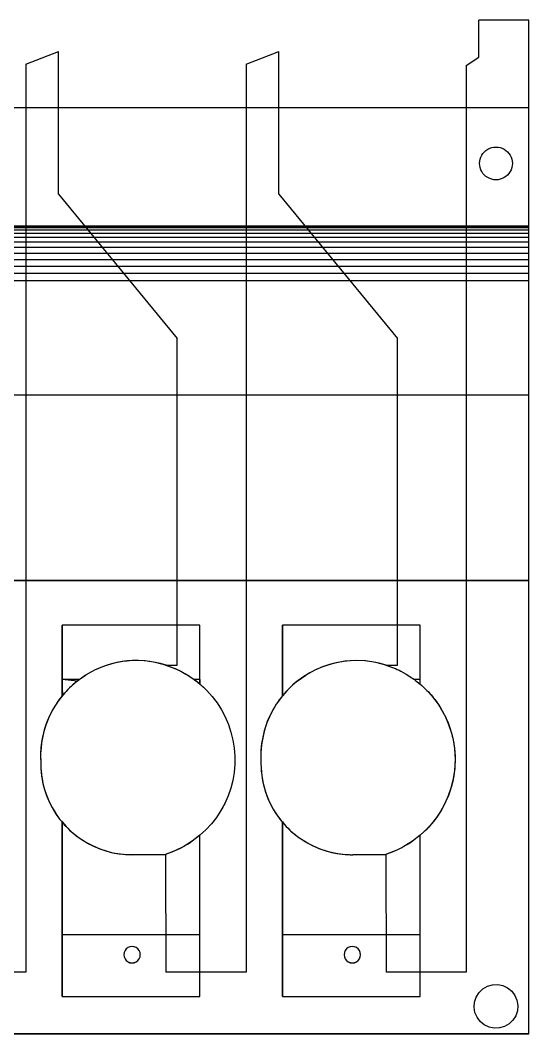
# Model space of a CAD drawing. Header units: millimetres. Extents: x -658 to 1307, y -81 to 472.
# Drawn here: x 431.5 to 478, y 0 to 92.7 of the extents above; entities that cross this region are included whole.
import ezdxf

# ---------------------------------------------------------------- set-up
doc = ezdxf.new("R2010")
doc.units = ezdxf.units.MM
doc.layers.get('0').update_dxf_attribs({"true_color": 0xffffff})

# ---------------------------------------------------------------- blocks, each defined once
blk = doc.blocks.new('frame_v_2_5_1')
for p, q in [((1036.4, 893.38, 127.01), (1036.4, 927.06, 127.01)), ((1036.4, 927.06, 127.01), (1036.4, 927.06, 162.01)), ((1082, 927.06, 127.01), (1036.4, 927.06, 127.01)), ((1082, 847.03, 127.01), (1082, 927.06, 127.01)), ((1082, 927.06, 127.01), (1082, 927.06, 162.01)), ((1036.4, 893.38, 162.01), (1036.4, 927.06, 162.01)), ((1082, 927.06, 162.01), (1036.4, 927.06, 162.01)), ((1082, 0, 162), (1082, 927.06, 162.01)), ((621.82, 886.86, 127.01), (651.82, 898.48, 127.01)), ((621.82, 886.86, 162.01), (651.82, 898.48, 162.01)), ((651.82, 847.03, 127.01), (651.82, 898.48, 127.01)), ((651.82, 767.95, 162.01), (651.82, 898.48, 162.01)), ((651.82, 898.48, 127.01), (651.82, 898.48, 162.01)), ((823.32, 886.86, 127.01), (853.32, 898.48, 127.01)), ((823.32, 886.86, 162.01), (853.32, 898.48, 162.01)), ((853.32, 847.03, 127.01), (853.32, 898.48, 127.01)), ((853.32, 898.48, 127.01), (853.32, 898.48, 162.01)), ((853.32, 767.95, 162.01), (853.32, 898.48, 162.01)), ((1024.82, 885.63, 127.01), (1036.4, 893.38, 127.01)), ((1024.82, 885.63, 162.01), (1036.4, 893.38, 162.01)), ((1036.4, 893.38, 127.01), (1036.4, 893.38, 162.01)), ((621.82, 886.86, 127.01), (621.82, 847.03, 127.01)), ((621.82, 886.86, 162.01), (621.82, 56.43, 162)), ((621.82, 886.86, 127.01), (621.82, 886.86, 162.01)), ((823.32, 886.86, 127.01), (823.32, 886.86, 162.01)), ((823.32, 886.86, 127.01), (823.32, 847.03, 127.01)), ((823.32, 886.86, 162.01), (823.32, 56.43, 162)), ((1024.82, 885.63, 127.01), (1024.82, 885.63, 162.01)), ((1024.82, 885.63, 127.01), (1024.82, 847.03, 127.01)), ((1024.82, 885.63, 162.01), (1024.82, 56.43, 162)), ((1082, 847.03, 82.01), (150, 847.03, 82.01)), ((621.82, 847.03, 127.01), (450.32, 847.03, 127.01)), ((651.82, 847.03, 127.01), (621.82, 847.03, 127.01)), ((621.82, 847.03, 127.01), (621.82, 56.43, 127.01)), ((823.32, 847.03, 127.01), (651.82, 847.03, 127.01)), ((651.82, 767.95, 127.01), (651.82, 847.03, 127.01)), ((853.32, 847.03, 127.01), (823.32, 847.03, 127.01)), ((823.32, 847.03, 127.01), (823.32, 56.43, 127.01)), ((853.32, 767.95, 127.01), (853.32, 847.03, 127.01)), ((1024.82, 847.03, 127.01), (853.32, 847.03, 127.01)), ((1024.82, 847.03, 127.01), (1024.82, 56.43, 127.01)), ((1082, 847.03, 127.01), (1024.82, 847.03, 127.01)), ((1082, 847.03, 82.01), (1082, 847.03, 127.01)), ((1082, 738.77, 82.01), (1082, 847.03, 82.01)), ((1041.39, 806.72, 162.01), (1041.39, 806.72, 82.01)), ((1042.87, 808.01, 162.01), (1042.87, 808.01, 82.01)), ((1044.5, 809.1, 162.01), (1044.5, 809.1, 82.01)), ((1046.26, 809.97, 162.01), (1046.26, 809.97, 82.01)), ((1048.12, 810.6, 162.01), (1048.12, 810.6, 82.01)), ((1050.04, 810.98, 162.01), (1050.04, 810.98, 82.01)), ((1052, 811.11, 162.01), (1052, 811.11, 82.01)), ((1053.96, 810.98, 162.01), (1053.96, 810.98, 82.01)), ((1055.88, 810.6, 162.01), (1055.88, 810.6, 82.01)), ((1057.74, 809.97, 162.01), (1057.74, 809.97, 82.01)), ((1059.5, 809.1, 162.01), (1059.5, 809.1, 82.01)), ((1061.13, 808.01, 162.01), (1061.13, 808.01, 82.01)), ((1062.61, 806.72, 162.01), (1062.61, 806.72, 82.01)), ((1037.13, 798.07, 162.01), (1037.13, 798.07, 82.01)), ((1037.51, 799.99, 162.01), (1037.51, 799.99, 82.01)), ((1038.14, 801.85, 162.01), (1038.14, 801.85, 82.01)), ((1039.01, 803.61, 162.01), (1039.01, 803.61, 82.01)), ((1040.1, 805.24, 162.01), (1040.1, 805.24, 82.01)), ((1063.9, 805.24, 162.01), (1063.9, 805.24, 82.01)), ((1064.99, 803.61, 162.01), (1064.99, 803.61, 82.01)), ((1065.86, 801.85, 162.01), (1065.86, 801.85, 82.01)), ((1066.49, 799.99, 162.01), (1066.49, 799.99, 82.01)), ((1066.87, 798.07, 162.01), (1066.87, 798.07, 82.01)), ((1037, 796.11, 162.01), (1037, 796.11, 82.01)), ((1037.13, 794.15, 162.01), (1037.13, 794.15, 82.01)), ((1037.51, 792.23, 162.01), (1037.51, 792.23, 82.01)), ((1038.14, 790.37, 162.01), (1038.14, 790.37, 82.01)), ((1039.01, 788.61, 162.01), (1039.01, 788.61, 82.01)), ((1064.99, 788.61, 162.01), (1064.99, 788.61, 82.01)), ((1065.86, 790.37, 162.01), (1065.86, 790.37, 82.01)), ((1066.49, 792.23, 162.01), (1066.49, 792.23, 82.01)), ((1066.87, 794.15, 162.01), (1066.87, 794.15, 82.01)), ((1067, 796.11, 162.01), (1067, 796.11, 82.01)), ((1040.1, 786.98, 162.01), (1040.1, 786.98, 82.01)), ((1041.39, 785.5, 162.01), (1041.39, 785.5, 82.01)), ((1042.87, 784.21, 162.01), (1042.87, 784.21, 82.01)), ((1044.5, 783.12, 162.01), (1044.5, 783.12, 82.01)), ((1046.26, 782.25, 162.01), (1046.26, 782.25, 82.01)), ((1048.12, 781.62, 162.01), (1048.12, 781.62, 82.01)), ((1050.04, 781.24, 162.01), (1050.04, 781.24, 82.01)), ((1052, 781.11, 162.01), (1052, 781.11, 82.01)), ((1053.96, 781.24, 162.01), (1053.96, 781.24, 82.01)), ((1055.88, 781.62, 162.01), (1055.88, 781.62, 82.01)), ((1057.74, 782.25, 162.01), (1057.74, 782.25, 82.01)), ((1059.5, 783.12, 162.01), (1059.5, 783.12, 82.01)), ((1061.13, 784.21, 162.01), (1061.13, 784.21, 82.01)), ((1062.61, 785.5, 162.01), (1062.61, 785.5, 82.01)), ((1063.9, 786.98, 162.01), (1063.9, 786.98, 82.01)), ((651.82, 767.95, 127.01), (760.31, 636.06, 127)), ((651.82, 767.95, 127.01), (651.82, 767.95, 162.01)), ((651.82, 767.95, 162.01), (760.31, 636.06, 162)), ((853.32, 767.95, 127.01), (961.81, 636.06, 127)), ((853.32, 767.95, 127.01), (853.32, 767.95, 162.01)), ((853.32, 767.95, 162.01), (961.81, 636.06, 162)), ((1082, 738.77, 50.02), (110, 738.77, 50.02)), ((110, 738.77, 82.01), (1082, 738.77, 82.01)), ((1082, 738.34, 43.5), (110, 738.34, 43.5)), ((1082, 737.07, 37.08), (110, 737.07, 37.08)), ((1082, 734.96, 30.89), (110, 734.96, 30.89)), ((1082, 738.77, 50.02), (1082, 738.77, 82.01)), ((1082, 732.07, 25.02), (110, 732.07, 25.02)), ((1082, 728.44, 19.58), (110, 728.44, 19.58)), ((1082, 724.13, 14.66), (110, 724.13, 14.66)), ((1082, 719.21, 10.35), (110, 719.21, 10.35)), ((1082, 713.77, 6.72), (110, 713.77, 6.72)), ((1082, 707.91, 3.82), (110, 707.91, 3.82)), ((1082, 701.71, 1.72), (110, 701.71, 1.72)), ((1082, 695.3, 0.44), (110, 695.3, 0.44)), ((1082, 688.77, 0.02), (110, 688.77, 0.02)), ((1082, 584.5, 0), (1082, 688.77, 0.02)), ((760.31, 636.06, 127), (760.31, 636.06, 162)), ((760.31, 337.25, 127), (760.31, 636.06, 127)), ((760.31, 337.25, 162), (760.31, 636.06, 162)), ((961.81, 337.25, 127), (961.81, 636.06, 127)), ((961.81, 636.06, 127), (961.81, 636.06, 162)), ((961.81, 337.25, 162), (961.81, 636.06, 162)), ((110, 584.5, 0), (1082, 584.5, 0)), ((110, 584.49, 50), (1082, 584.49, 50)), ((1082, 584.5, 0), (1082, 584.49, 50)), ((1082, 414.5, 50), (1082, 584.49, 50)), ((110, 414.5, 0), (1082, 414.5, 0)), ((1082, 414.5, 50), (110, 414.5, 50)), ((1082, 414.5, 0), (1082, 414.5, 50)), ((1082, 0, 0), (1082, 414.5, 0)), ((781.07, 373.85, 0), (655.07, 373.85, 0)), ((781.07, 373.85, 24.01), (655.07, 373.85, 24)), ((655.07, 373.85, 0), (655.07, 373.85, 24)), ((655.08, 309.07, 0), (655.07, 373.85, 0)), ((655.07, 373.85, 24), (655.07, 323.92, 23.99)), ((781.07, 373.85, 0), (781.07, 373.85, 24.01)), ((781.07, 319.83, 0), (781.07, 373.85, 0)), ((781.07, 323.92, 24), (781.07, 373.85, 24.01)), ((982.57, 373.85, 0), (856.57, 373.85, 0)), ((856.58, 309.07, 0), (856.57, 373.85, 0)), ((982.57, 373.85, 24.03), (856.57, 373.85, 24.03)), ((856.57, 373.85, 0), (856.57, 373.85, 24.03)), ((856.57, 373.85, 24.03), (856.58, 309.07, 24.02)), ((982.57, 319.83, 0), (982.57, 373.85, 0)), ((982.57, 373.85, 0), (982.57, 373.85, 24.03)), ((982.57, 323.92, 24.02), (982.57, 373.85, 24.03)), ((693.56, 336.23, 24.01), (693.57, 336.23, 162)), ((702.69, 338.95, 24.01), (702.7, 338.94, 162)), ((712.07, 340.66, 24.01), (712.08, 340.65, 162)), ((721.58, 341.34, 24.01), (721.59, 341.34, 162)), ((731.1, 341, 24.01), (731.11, 340.99, 162)), ((740.53, 339.62, 24.01), (740.54, 339.62, 162)), ((749.77, 337.23, 127), (749.77, 337.23, 162)), ((749.77, 337.23, 24), (749.77, 337.23, 127)), ((750.15, 337.25, 127), (760.31, 337.25, 127)), ((750.15, 337.25, 162), (760.31, 337.25, 162)), ((750.15, 337.25, 127), (750.15, 337.25, 162)), ((756.75, 334.69, 23.99), (756.76, 334.69, 127)), ((760.31, 337.25, 127), (760.31, 337.25, 162)), ((895.06, 336.23, 24.03), (895.07, 336.23, 162)), ((904.19, 338.95, 24.03), (904.2, 338.94, 162)), ((913.57, 340.66, 24.03), (913.58, 340.65, 162)), ((923.08, 341.34, 24.03), (923.09, 341.34, 162)), ((932.6, 341, 24.03), (932.61, 340.99, 162)), ((942.03, 339.62, 24.03), (942.04, 339.62, 162)), ((951.27, 337.23, 24.02), (951.27, 337.23, 127)), ((951.27, 337.23, 127), (951.27, 337.23, 162)), ((951.65, 337.25, 127), (961.81, 337.25, 127)), ((951.65, 337.25, 162), (961.81, 337.25, 162)), ((951.65, 337.25, 127), (951.65, 337.25, 162)), ((958.25, 334.69, 24.02), (958.26, 334.69, 127)), ((961.81, 337.25, 127), (961.81, 337.25, 162)), ((670.76, 323.92, 24), (676.43, 327.92, 24.01)), ((676.43, 327.92, 24.01), (676.44, 327.91, 162)), ((684.77, 332.54, 24.01), (684.78, 332.53, 162)), ((763.51, 331.59, 23.99), (763.51, 331.59, 127)), ((769.99, 327.95, 23.99), (769.99, 327.94, 127)), ((870.15, 322.42, 24.03), (877.93, 327.92, 24.03)), ((877.93, 327.92, 24.03), (877.94, 327.91, 162)), ((886.27, 332.54, 24.03), (886.28, 332.53, 162)), ((965.01, 331.59, 24.02), (965.01, 331.59, 127)), ((971.49, 327.95, 24.02), (971.49, 327.94, 127)), ((655.07, 323.92, 23.99), (655.07, 309.07, 24)), ((670.76, 323.92, 24), (655.07, 323.92, 23.99)), ((655.7, 309.76, 24), (655.07, 323.92, 23.99)), ((668.64, 322.42, 24), (655.07, 323.92, 23.99)), ((661.5, 316.11, 24), (661.51, 316.11, 162)), ((668.64, 322.42, 24), (670.76, 323.92, 24)), ((668.64, 322.42, 24), (668.65, 322.42, 162)), ((775.94, 323.92, 23.99), (775.95, 323.92, 127)), ((776.15, 323.78, 23.99), (775.94, 323.92, 23.99)), ((781.07, 323.92, 24), (775.94, 323.92, 23.99)), ((777.24, 322.89, 24), (776.15, 323.78, 23.99)), ((776.15, 323.78, 127), (776.15, 323.78, 23.99)), ((777.24, 322.91, 127), (777.24, 322.89, 24)), ((781.07, 319.83, 24), (777.24, 322.89, 24)), ((781.07, 323.92, 24), (781.07, 319.83, 24)), ((781.07, 319.83, 127), (781.07, 319.83, 24)), ((781.07, 319.83, 24), (781.07, 319.83, 0)), ((781.94, 319.13, 127), (781.95, 319.13, 0)), ((863, 316.12, 24.03), (863.01, 316.11, 162)), ((870.15, 322.42, 24.03), (870.15, 322.42, 162)), ((982.57, 323.92, 24.02), (977.46, 323.93, 24.02)), ((977.65, 323.78, 127), (977.66, 323.79, 24.02)), ((982.59, 319.84, 24.02), (982.57, 323.92, 24.02)), ((982.59, 319.84, 24.02), (982.57, 319.83, 0)), ((983.45, 319.13, 0), (983.44, 319.13, 127)), ((655.07, 309.07, 24), (655.08, 309.07, 162)), ((655.07, 309.07, 24), (655.08, 309.07, 0)), ((787.34, 314.02, 127), (787.34, 314.03, 0)), ((792.3, 308.49, 127), (792.31, 308.49, 0)), ((856.58, 309.07, 162), (856.58, 309.07, 24.02)), ((856.58, 309.07, 24.02), (856.58, 309.07, 0)), ((988.84, 314.03, 0), (988.84, 314.02, 127)), ((993.81, 308.49, 0), (993.8, 308.49, 127)), ((649.46, 301.37, 162), (649.46, 301.37, 0)), ((796.8, 302.57, 127), (796.8, 302.57, 0)), ((850.96, 301.37, 0), (850.96, 301.37, 162)), ((998.3, 302.57, 0), (998.3, 302.57, 127)), ((644.7, 293.11, 0), (644.71, 293.11, 162)), ((800.79, 296.3, 127), (800.79, 296.31, 0)), ((804.26, 289.73, 127), (804.26, 289.73, 0)), ((846.2, 293.11, 0), (846.21, 293.11, 162)), ((1002.29, 296.31, 0), (1002.29, 296.3, 127)), ((1005.76, 289.73, 0), (1005.76, 289.73, 127)), ((640.87, 284.38, 0), (640.88, 284.38, 162)), ((807.18, 282.9, 127), (807.18, 282.9, 0)), ((842.37, 284.38, 0), (842.38, 284.38, 162)), ((1008.68, 282.9, 0), (1008.68, 282.9, 127)), ((638, 275.29, 0), (638.01, 275.29, 162)), ((809.53, 275.85, 127), (809.53, 275.85, 0)), ((839.5, 275.29, 0), (839.51, 275.29, 162)), ((1011.03, 275.85, 0), (1011.03, 275.85, 127)), ((636.14, 265.95, 0), (636.15, 265.94, 162)), ((811.3, 268.63, 127), (811.3, 268.63, 0)), ((812.47, 261.29, 127), (812.47, 261.29, 0)), ((837.64, 265.95, 0), (837.65, 265.94, 162)), ((1012.8, 268.63, 0), (1012.8, 268.63, 127)), ((1013.97, 261.29, 0), (1013.97, 261.29, 127)), ((635.3, 256.45, 0), (635.31, 256.45, 162)), ((813.04, 253.88, 0), (813.04, 253.88, 127)), ((836.8, 256.45, 0), (836.81, 256.45, 162)), ((1014.54, 253.88, 0), (1014.54, 253.88, 127)), ((635.49, 246.92, 0), (635.5, 246.92, 162)), ((813, 246.45, 127), (813, 246.45, 0)), ((836.99, 246.92, 0), (837, 246.92, 162)), ((1014.5, 246.45, 0), (1014.5, 246.45, 127)), ((636.02, 237.89, 162), (636.01, 237.89, 0)), ((812.35, 239.04, 127), (812.35, 239.05, 0)), ((837.51, 237.89, 0), (837.52, 237.89, 162)), ((1013.85, 239.05, 0), (1013.85, 239.04, 127)), ((637.52, 228.96, 162), (637.51, 228.96, 0)), ((809.25, 224.52, 127), (809.26, 224.52, 0)), ((811.1, 231.72, 127), (811.1, 231.72, 0)), ((839.01, 228.96, 0), (839.02, 228.96, 162)), ((1010.76, 224.52, 0), (1010.75, 224.52, 127)), ((1012.6, 231.72, 0), (1012.6, 231.72, 127)), ((639.97, 220.25, 0), (639.98, 220.25, 162)), ((806.83, 217.5, 0), (806.83, 217.5, 127)), ((841.47, 220.25, 0), (841.48, 220.25, 162)), ((1008.33, 217.5, 0), (1008.33, 217.5, 127)), ((643.35, 211.86, 0), (643.36, 211.86, 162)), ((800.29, 204.16, 127), (800.29, 204.16, 0)), ((803.83, 210.69, 127), (803.83, 210.69, 0)), ((844.85, 211.86, 0), (844.86, 211.86, 162)), ((1001.79, 204.16, 127), (1001.79, 204.16, 0)), ((1005.33, 210.69, 127), (1005.33, 210.69, 0)), ((647.63, 203.88, 162), (647.63, 203.88, 0)), ((652.74, 196.42, 162), (652.74, 196.42, 0)), ((796.23, 197.94, 127), (796.23, 197.94, 0)), ((849.13, 203.88, 0), (849.13, 203.88, 162)), ((854.24, 196.42, 0), (854.24, 196.42, 162)), ((997.73, 197.94, 0), (997.73, 197.94, 127)), ((655.03, 193.74, 0), (655.07, 193.69, 86.97)), ((655.07, 33.93, 0), (655.03, 193.74, 0)), ((655.07, 193.69, 86.97), (656.85, 191.63, 86.97)), ((655.07, 193.69, 86.97), (655.07, 90.75, 86.97)), ((658.63, 189.55, 162), (658.63, 189.55, 86.96)), ((786.65, 186.59, 127), (786.65, 186.59, 0)), ((791.67, 192.06, 127), (791.67, 192.07, 0)), ((856.57, 33.93, 0), (856.53, 193.74, 0)), ((856.53, 193.74, 0), (856.57, 193.69, 86.98)), ((856.57, 193.69, 86.98), (856.57, 90.75, 86.97)), ((856.57, 193.69, 86.98), (858.35, 191.63, 86.97)), ((860.13, 189.55, 162), (860.14, 189.55, 86.97)), ((988.15, 186.59, 0), (988.15, 186.59, 127)), ((993.17, 192.07, 0), (993.17, 192.06, 127)), ((665.23, 183.35, 162), (665.23, 183.36, 86.96)), ((672.47, 177.91, 162), (672.47, 177.92, 86.96)), ((780.79, 181.46, 86.97), (781.07, 181.68, 86.97)), ((781.07, 33.93, 0), (781.08, 181.68, 0)), ((781.07, 181.68, 86.97), (781.07, 181.68, 127)), ((781.08, 181.68, 0), (781.07, 181.68, 86.97)), ((781.07, 178.23, 86.97), (781.07, 181.68, 86.97)), ((781.07, 90.75, 86.98), (781.07, 178.23, 86.97)), ((866.73, 183.35, 162), (866.73, 183.36, 86.97)), ((873.97, 177.91, 162), (873.97, 177.92, 86.97)), ((982.57, 181.69, 86.97), (982.57, 181.68, 127)), ((982.58, 181.68), (982.57, 181.69, 86.97)), ((982.57, 90.75, 86.98), (982.57, 181.69, 86.97)), ((982.57, 33.93, 0), (982.58, 181.68)), ((680.24, 173.29, 162), (680.24, 173.29, 86.96)), ((688.48, 169.53, 162), (688.48, 169.53, 86.96)), ((758.22, 167.24, 86.96), (758.22, 167.24, 127)), ((766.34, 171.24, 86.96), (766.34, 171.23, 127)), ((774.03, 176.02, 86.96), (774.03, 176.01, 127)), ((881.74, 173.29, 162), (881.74, 173.29, 86.97)), ((889.98, 169.53, 162), (889.98, 169.54, 86.97)), ((959.72, 167.24, 86.97), (959.72, 167.24, 127)), ((967.84, 171.24, 86.97), (967.84, 171.23, 127)), ((975.53, 176.02, 86.97), (975.53, 176.01, 127)), ((697.07, 166.69, 162), (697.07, 166.69, 86.96)), ((705.92, 164.79, 162), (705.92, 164.8, 86.96)), ((714.92, 163.87, 162), (714.92, 163.87, 86.96)), ((719.44, 163.9, 86.96), (749.73, 164.08, 86.96)), ((719.44, 163.89, 162), (749.74, 164.08, 162)), ((749.74, 164.08, 127), (749.73, 164.08, 86.96)), ((749.74, 164.08, 127), (749.74, 164.08, 162)), ((749.74, 164.08, 127), (749.95, 56.43, 127.01)), ((749.74, 164.08, 162), (749.95, 56.43, 162)), ((898.57, 166.69, 162), (898.57, 166.69, 86.97)), ((907.42, 164.79, 162), (907.42, 164.8, 86.97)), ((916.42, 163.87, 162), (916.42, 163.87, 86.97)), ((920.94, 163.89, 162), (951.24, 164.08, 162)), ((920.94, 163.9, 86.97), (951.24, 164.08, 86.97)), ((951.24, 164.08, 127), (951.24, 164.08, 86.97)), ((951.24, 164.08, 127), (951.24, 164.08, 162)), ((951.24, 164.08, 127), (951.45, 56.43, 127.01)), ((951.24, 164.08, 162), (951.45, 56.43, 162)), ((655.07, 90.75, 23.96), (655.07, 90.75, 86.97)), ((655.07, 90.75, 23.96), (781.07, 90.75, 23.97)), ((655.07, 90.75, 23.96), (655.07, 33.93, 23.96)), ((655.07, 90.75, 86.97), (781.07, 90.75, 86.98)), ((781.07, 33.93, 23.97), (781.07, 90.75, 23.97)), ((781.07, 90.75, 23.97), (781.07, 90.75, 86.98)), ((856.57, 90.75, 23.97), (856.57, 33.93, 23.97)), ((856.57, 90.75, 23.97), (982.57, 90.75, 23.98)), ((856.57, 90.75, 23.97), (856.57, 90.75, 86.97)), ((856.57, 90.75, 86.97), (982.57, 90.75, 86.98)), ((982.57, 33.93, 23.97), (982.57, 90.75, 23.98)), ((982.57, 90.75, 23.98), (982.57, 90.75, 86.98)), ((711.83, 74.19, 23.97), (711.83, 74.19, 82)), ((712.58, 76, 23.97), (712.58, 76, 82)), ((713.77, 77.55, 23.97), (713.77, 77.55, 82)), ((715.32, 78.75, 23.97), (715.32, 78.74, 82)), ((717.13, 79.49, 23.97), (717.13, 79.49, 82)), ((719.07, 79.75, 23.97), (719.07, 79.75, 82)), ((721.02, 79.49, 23.97), (721.01, 79.49, 82)), ((722.82, 78.75, 23.97), (722.82, 78.74, 82)), ((724.38, 77.55, 23.97), (724.38, 77.55, 82)), ((725.57, 76, 23.97), (725.57, 76, 82)), ((726.32, 74.19, 23.97), (726.32, 74.19, 82)), ((913.33, 74.19, 23.98), (913.33, 74.19, 82)), ((914.08, 76, 23.98), (914.08, 76, 82)), ((915.27, 77.55, 23.98), (915.27, 77.55, 82)), ((916.82, 78.75, 23.98), (916.82, 78.74, 82)), ((918.63, 79.49, 23.98), (918.63, 79.49, 82)), ((920.57, 79.75, 23.98), (920.57, 79.75, 82)), ((922.52, 79.49, 23.98), (922.51, 79.49, 82)), ((924.32, 78.75, 23.98), (924.32, 78.74, 82)), ((925.88, 77.55, 23.98), (925.88, 77.55, 82)), ((927.07, 76, 23.98), (927.07, 76, 82)), ((927.82, 74.19, 23.98), (927.82, 74.19, 82)), ((711.57, 72.25, 23.97), (711.57, 72.25, 82)), ((711.83, 70.31, 23.97), (711.83, 70.31, 82)), ((712.58, 68.5, 23.97), (712.58, 68.5, 82)), ((713.77, 66.95, 23.97), (713.77, 66.95, 82)), ((715.32, 65.75, 23.97), (715.32, 65.75, 82)), ((717.13, 65.01, 23.97), (717.13, 65, 82)), ((721.02, 65.01, 23.97), (721.01, 65, 82)), ((722.82, 65.75, 23.97), (722.82, 65.75, 82)), ((724.38, 66.95, 23.97), (724.38, 66.95, 82)), ((725.57, 68.5, 23.97), (725.57, 68.5, 82)), ((726.32, 70.31, 23.97), (726.32, 70.31, 82)), ((726.57, 72.25, 23.97), (726.57, 72.25, 82)), ((913.07, 72.25, 23.98), (913.07, 72.25, 82)), ((913.33, 70.31, 23.98), (913.33, 70.31, 82)), ((914.08, 68.5, 23.98), (914.08, 68.5, 82)), ((915.27, 66.95, 23.98), (915.27, 66.95, 82)), ((916.82, 65.75, 23.98), (916.82, 65.75, 82)), ((918.63, 65.01, 23.98), (918.63, 65, 82)), ((922.52, 65.01, 23.98), (922.51, 65, 82)), ((924.32, 65.75, 23.98), (924.32, 65.75, 82)), ((925.88, 66.95, 23.98), (925.88, 66.95, 82)), ((927.07, 68.5, 23.98), (927.07, 68.5, 82)), ((927.82, 70.31, 23.98), (927.82, 70.31, 82)), ((928.07, 72.25, 23.98), (928.07, 72.25, 82)), ((621.82, 56.43, 127.01), (548.45, 56.43, 127.01)), ((621.82, 56.43, 162), (548.45, 56.43, 162)), ((621.82, 56.43, 127.01), (621.82, 56.43, 162)), ((719.07, 64.75, 23.97), (719.07, 64.75, 82)), ((823.32, 56.43, 127.01), (749.95, 56.43, 127.01)), ((749.95, 56.43, 127.01), (749.95, 56.43, 162)), ((823.32, 56.43, 162), (749.95, 56.43, 162)), ((823.32, 56.43, 127.01), (823.32, 56.43, 162)), ((920.57, 64.75, 23.98), (920.57, 64.75, 82)), ((1024.82, 56.43, 127.01), (951.45, 56.43, 127.01)), ((951.45, 56.43, 127.01), (951.45, 56.43, 162)), ((1024.82, 56.43, 162), (951.45, 56.43, 162)), ((1024.82, 56.43, 127.01), (1024.82, 56.43, 162)), ((1036.51, 37.65, 162), (1036.51, 37.65, 117)), ((1039.99, 40.99, 162), (1039.98, 40.99, 117)), ((1044.16, 43.4, 162), (1044.16, 43.4, 117)), ((1048.79, 44.74, 162), (1048.79, 44.74, 117)), ((1053.61, 44.94, 162), (1053.61, 44.94, 117)), ((1058.33, 43.97, 162), (1058.33, 43.97, 117)), ((1062.69, 41.9, 162), (1062.69, 41.9, 117)), ((1066.42, 38.86, 162), (1066.42, 38.86, 117)), ((655.07, 33.93, 0), (655.07, 33.93, 23.96)), ((655.07, 33.93, 23.96), (781.07, 33.93, 23.97)), ((655.07, 33.93, 0), (781.07, 33.93, 0)), ((781.07, 33.93, 0), (781.07, 33.93, 23.97)), ((856.57, 33.93, 0), (856.57, 33.93, 23.97)), ((856.57, 33.93, 23.97), (982.57, 33.93, 23.97)), ((856.57, 33.93, 0), (982.57, 33.93, 0)), ((982.57, 33.93, 0), (982.57, 33.93, 23.97)), ((1032.4, 29, 162), (1032.4, 29, 117)), ((1033.93, 33.57, 162), (1033.93, 33.57, 117)), ((1069.32, 35, 162), (1069.32, 35, 117)), ((1071.21, 30.57, 162), (1071.21, 30.57, 117)), ((1032.02, 24.2, 162), (1032.02, 24.2, 117)), ((1032.79, 19.44, 162), (1032.79, 19.44, 117)), ((1071.6, 21, 162), (1071.6, 21, 117)), ((1071.98, 25.81, 162), (1071.98, 25.81, 117)), ((1034.68, 15, 162), (1034.68, 15, 117)), ((1037.58, 11.15, 162), (1037.58, 11.15, 117)), ((1067.49, 12.35, 162), (1067.49, 12.35, 117)), ((1070.07, 16.43, 162), (1070.07, 16.43, 117)), ((1082, 0, 0), (110, 0, 0.02)), ((346.96, 0, 162.01), (1082, 0, 162)), ((1041.31, 8.1, 162), (1041.31, 8.1, 117)), ((1045.67, 6.03, 162), (1045.67, 6.03, 117)), ((1050.39, 5.07, 162), (1050.39, 5.07, 117)), ((1055.21, 5.26, 162), (1055.21, 5.26, 117)), ((1059.84, 6.6, 162), (1059.84, 6.6, 117)), ((1064.01, 9.01, 162), (1064.01, 9.01, 117)), ((1082, 0, 0), (1082, 0, 162))]:
    blk.add_line(p, q)
for points in [[(1039.01, 803.61, 162.01), (1040.1, 805.24, 162.01), (1041.39, 806.72, 162.01), (1042.87, 808.01, 162.01), (1044.5, 809.1, 162.01), (1046.26, 809.97, 162.01), (1048.12, 810.6, 162.01), (1050.04, 810.98, 162.01), (1052, 811.11, 162.01), (1053.96, 810.98, 162.01), (1055.88, 810.6, 162.01), (1057.74, 809.97, 162.01), (1059.5, 809.1, 162.01), (1061.13, 808.01, 162.01), (1062.61, 806.72, 162.01), (1063.9, 805.24, 162.01), (1064.99, 803.61, 162.01), (1065.86, 801.85, 162.01), (1066.49, 799.99, 162.01), (1066.87, 798.07, 162.01), (1067, 796.11, 162.01), (1066.87, 794.15, 162.01), (1066.49, 792.23, 162.01), (1065.86, 790.37, 162.01), (1064.99, 788.61, 162.01), (1063.9, 786.98, 162.01), (1062.61, 785.5, 162.01), (1061.13, 784.21, 162.01), (1059.5, 783.12, 162.01), (1057.74, 782.25, 162.01), (1055.88, 781.62, 162.01), (1053.96, 781.24, 162.01), (1052, 781.11, 162.01), (1050.04, 781.24, 162.01), (1048.12, 781.62, 162.01), (1046.26, 782.25, 162.01), (1044.5, 783.12, 162.01), (1042.87, 784.21, 162.01), (1041.39, 785.5, 162.01), (1040.1, 786.98, 162.01), (1039.01, 788.61, 162.01), (1038.14, 790.37, 162.01), (1037.51, 792.23, 162.01), (1037.13, 794.15, 162.01), (1037, 796.11, 162.01), (1037.13, 798.07, 162.01), (1037.51, 799.99, 162.01), (1038.14, 801.85, 162.01), (1039.01, 803.61, 162.01)], [(1039.01, 803.61, 82.01), (1040.1, 805.24, 82.01), (1041.39, 806.72, 82.01), (1042.87, 808.01, 82.01), (1044.5, 809.1, 82.01), (1046.26, 809.97, 82.01), (1048.12, 810.6, 82.01), (1050.04, 810.98, 82.01), (1052, 811.11, 82.01), (1053.96, 810.98, 82.01), (1055.88, 810.6, 82.01), (1057.74, 809.97, 82.01), (1059.5, 809.1, 82.01), (1061.13, 808.01, 82.01), (1062.61, 806.72, 82.01), (1063.9, 805.24, 82.01), (1064.99, 803.61, 82.01), (1065.86, 801.85, 82.01), (1066.49, 799.99, 82.01), (1066.87, 798.07, 82.01), (1067, 796.11, 82.01), (1066.87, 794.15, 82.01), (1066.49, 792.23, 82.01), (1065.86, 790.37, 82.01), (1064.99, 788.61, 82.01), (1063.9, 786.98, 82.01), (1062.61, 785.5, 82.01), (1061.13, 784.21, 82.01), (1059.5, 783.12, 82.01), (1057.74, 782.25, 82.01), (1055.88, 781.62, 82.01), (1053.96, 781.24, 82.01), (1052, 781.11, 82.01), (1050.04, 781.24, 82.01), (1048.12, 781.62, 82.01), (1046.26, 782.25, 82.01), (1044.5, 783.12, 82.01), (1042.87, 784.21, 82.01), (1041.39, 785.5, 82.01), (1040.1, 786.98, 82.01), (1039.01, 788.61, 82.01), (1038.14, 790.37, 82.01), (1037.51, 792.23, 82.01), (1037.13, 794.15, 82.01), (1037, 796.11, 82.01), (1037.13, 798.07, 82.01), (1037.51, 799.99, 82.01), (1038.14, 801.85, 82.01), (1039.01, 803.61, 82.01)], [(717.13, 79.49, 82), (715.32, 78.74, 82), (713.77, 77.55, 82), (712.58, 76, 82), (711.83, 74.19, 82), (711.57, 72.25, 82), (711.83, 70.31, 82), (712.58, 68.5, 82), (713.77, 66.95, 82), (715.32, 65.75, 82), (717.13, 65, 82), (717.75, 64.92, 82), (719.07, 64.75, 82), (721.01, 65, 82), (722.82, 65.75, 82), (724.38, 66.95, 82), (725.57, 68.5, 82), (726.32, 70.31, 82), (726.57, 72.25, 82), (726.32, 74.19, 82), (725.57, 76, 82), (724.38, 77.55, 82), (722.82, 78.74, 82), (721.01, 79.49, 82), (720.39, 79.58, 82), (719.07, 79.75, 82), (717.13, 79.49, 82)], [(713.77, 66.95, 23.97), (715.32, 65.75, 23.97), (717.13, 65.01, 23.97), (719.07, 64.75, 23.97), (721.02, 65.01, 23.97), (722.82, 65.75, 23.97), (724.38, 66.95, 23.97), (725.57, 68.5, 23.97), (726.32, 70.31, 23.97), (726.57, 72.25, 23.97), (726.32, 74.19, 23.97), (725.57, 76, 23.97), (724.38, 77.55, 23.97), (722.82, 78.75, 23.97), (721.02, 79.49, 23.97), (719.07, 79.75, 23.97), (717.13, 79.49, 23.97), (715.32, 78.75, 23.97), (713.77, 77.55, 23.97), (712.58, 76, 23.97), (711.83, 74.19, 23.97), (711.57, 72.25, 23.97), (711.83, 70.31, 23.97), (712.58, 68.5, 23.97), (713.77, 66.95, 23.97)], [(914.08, 68.5, 23.98), (915.27, 66.95, 23.98), (916.82, 65.75, 23.98), (918.63, 65.01, 23.98), (920.57, 64.75, 23.98), (922.52, 65.01, 23.98), (924.32, 65.75, 23.98), (925.88, 66.95, 23.98), (927.07, 68.5, 23.98), (927.82, 70.31, 23.98), (928.07, 72.25, 23.98), (927.82, 74.19, 23.98), (927.07, 76, 23.98), (925.88, 77.55, 23.98), (924.32, 78.75, 23.98), (922.52, 79.49, 23.98), (920.57, 79.75, 23.98), (918.63, 79.49, 23.98), (916.82, 78.75, 23.98), (915.27, 77.55, 23.98), (914.08, 76, 23.98), (913.33, 74.19, 23.98), (913.07, 72.25, 23.98), (913.33, 70.31, 23.98), (914.08, 68.5, 23.98)], [(914.08, 68.5, 82), (915.27, 66.95, 82), (916.82, 65.75, 82), (918.63, 65, 82), (919.25, 64.92, 82), (920.57, 64.75, 82), (922.51, 65, 82), (924.32, 65.75, 82), (925.88, 66.95, 82), (927.07, 68.5, 82), (927.82, 70.31, 82), (928.07, 72.25, 82), (927.82, 74.19, 82), (927.07, 76, 82), (925.88, 77.55, 82), (924.32, 78.74, 82), (922.51, 79.49, 82), (921.89, 79.58, 82), (920.57, 79.75, 82), (918.63, 79.49, 82), (916.82, 78.74, 82), (915.27, 77.55, 82), (914.08, 76, 82), (913.33, 74.19, 82), (913.07, 72.25, 82), (913.33, 70.31, 82), (914.08, 68.5, 82)], [(1071.98, 25.81, 162), (1071.6, 21, 162), (1070.07, 16.43, 162), (1067.49, 12.35, 162), (1064.01, 9.01, 162), (1059.84, 6.6, 162), (1055.21, 5.26, 162), (1050.39, 5.07, 162), (1045.67, 6.03, 162), (1041.31, 8.1, 162), (1037.58, 11.15, 162), (1034.68, 15, 162), (1032.79, 19.44, 162), (1032.02, 24.2, 162), (1032.4, 29, 162), (1033.93, 33.57, 162), (1036.51, 37.65, 162), (1039.99, 40.99, 162), (1044.16, 43.4, 162), (1048.79, 44.74, 162), (1053.61, 44.94, 162), (1058.33, 43.97, 162), (1062.69, 41.9, 162), (1066.42, 38.86, 162), (1069.32, 35, 162), (1071.21, 30.57, 162), (1071.98, 25.81, 162)], [(1034.68, 15, 117), (1032.79, 19.44, 117), (1032.02, 24.2, 117), (1032.4, 29, 117), (1033.93, 33.57, 117), (1036.51, 37.65, 117), (1039.98, 40.99, 117), (1044.16, 43.4, 117), (1048.79, 44.74, 117), (1053.61, 44.94, 117), (1058.33, 43.97, 117), (1062.69, 41.9, 117), (1066.42, 38.86, 117), (1069.32, 35, 117), (1071.21, 30.57, 117), (1071.98, 25.81, 117), (1071.6, 21, 117), (1070.07, 16.43, 117), (1067.49, 12.35, 117), (1064.01, 9.01, 117), (1059.84, 6.6, 117), (1055.21, 5.26, 117), (1050.39, 5.07, 117), (1045.67, 6.03, 117), (1041.31, 8.1, 117), (1037.58, 11.15, 117), (1034.68, 15, 117)]]:
    blk.add_polyline3d(points, close=True)
for points in [[(693.56, 336.23, 24.01), (691.93, 335.54, 24.01), (684.77, 332.54, 24.01)], [(702.69, 338.95, 24.01), (693.56, 336.23, 24.01)], [(712.07, 340.66, 24.01), (702.69, 338.95, 24.01)], [(731.1, 341, 24.01), (721.58, 341.34, 24.01)], [(740.53, 339.62, 24.01), (731.1, 341, 24.01)], [(749.77, 337.23, 24), (740.53, 339.62, 24.01)], [(749.77, 337.23, 127), (756.76, 334.69, 127)], [(756.76, 334.69, 127), (763.51, 331.59, 127)], [(942.03, 339.62, 24.03), (932.6, 341, 24.03), (923.08, 341.34, 24.03), (913.57, 340.66, 24.03), (904.19, 338.95, 24.03), (895.06, 336.23, 24.03), (893.43, 335.54, 24.03), (886.27, 332.54, 24.03)], [(951.27, 337.23, 24.02), (942.03, 339.62, 24.03)], [(951.27, 337.23, 127), (958.26, 334.69, 127)], [(763.51, 331.59, 23.99), (768.23, 328.93, 23.99), (769.99, 327.95, 23.99)], [(769.99, 327.95, 23.99), (772.13, 326.5, 23.99), (775.94, 323.92, 23.99)], [(886.27, 332.54, 24.03), (877.93, 327.92, 24.03)], [(965.01, 331.59, 127), (971.49, 327.94, 127)], [(965.01, 331.59, 24.02), (969.73, 328.93, 24.02), (971.49, 327.95, 24.02)], [(971.49, 327.95, 24.02), (973.63, 326.5, 24.02), (977.46, 323.93, 24.02)], [(971.49, 327.94, 127), (973.63, 326.49, 127), (977.45, 323.92, 127), (977.65, 323.78, 127)], [(776.15, 323.78, 127), (777.24, 322.91, 127)], [(781.07, 319.83, 0), (781.95, 319.13, 0), (787.34, 314.03, 0), (792.31, 308.49, 0), (796.8, 302.57, 0), (800.79, 296.31, 0), (804.26, 289.73, 0), (807.18, 282.9, 0), (809.53, 275.85, 0), (811.3, 268.63, 0), (812.47, 261.29, 0), (813.04, 253.88, 0), (813, 246.45, 0), (812.35, 239.05, 0), (811.1, 231.72, 0), (809.26, 224.52, 0), (806.83, 217.5, 0), (803.83, 210.69, 0), (800.29, 204.16, 0), (796.23, 197.94, 0), (791.67, 192.07, 0), (786.65, 186.59, 0), (781.08, 181.68, 0)], [(781.07, 319.83, 127), (781.94, 319.13, 127), (784.64, 316.58, 127), (787.34, 314.02, 127), (792.3, 308.49, 127), (796.8, 302.57, 127), (800.79, 296.3, 127), (804.26, 289.73, 127), (807.18, 282.9, 127), (809.53, 275.85, 127), (811.3, 268.63, 127), (812.47, 261.29, 127), (813.04, 253.88, 127)], [(977.46, 323.93, 24.02), (977.66, 323.79, 24.02)], [(977.65, 323.78, 127), (978.74, 322.91, 127), (980.02, 321.88, 127), (982.57, 319.83, 127), (983.44, 319.13, 127)], [(977.66, 323.79, 24.02), (978.75, 322.92, 24.02), (980.03, 321.89, 24.02), (982.59, 319.84, 24.02)], [(983.44, 319.13, 127), (986.14, 316.58, 127), (988.84, 314.02, 127)], [(856.58, 309.07, 0), (850.96, 301.37, 0), (846.2, 293.11, 0), (843.33, 286.57, 0), (842.37, 284.38, 0), (840.94, 279.84, 0), (839.5, 275.29, 0), (838.57, 270.62, 0), (837.64, 265.95, 0), (837.22, 261.2, 0), (836.8, 256.45, 0), (836.85, 254.07, 0), (836.99, 246.92, 0)], [(1002.29, 296.3, 127), (1005.76, 289.73, 127)], [(1005.76, 289.73, 127), (1008.68, 282.9, 127)], [(1008.68, 282.9, 127), (1011.03, 275.85, 127)], [(636.14, 265.95, 0), (635.72, 261.2, 0), (635.3, 256.45, 0)], [(1012.8, 268.63, 127), (1013.97, 261.29, 127)], [(1013.97, 261.29, 127), (1014.54, 253.88, 127)], [(635.3, 256.45, 0), (635.35, 254.07, 0), (635.49, 246.92, 0)], [(635.31, 256.45, 162), (635.5, 246.92, 162)], [(813.04, 253.88, 127), (813, 246.45, 127), (812.35, 239.04, 127), (811.1, 231.72, 127), (809.25, 224.52, 127), (806.83, 217.5, 127)], [(1013.85, 239.04, 127), (1012.6, 231.72, 127)], [(1010.75, 224.52, 127), (1008.33, 217.5, 127)], [(1012.6, 231.72, 127), (1010.75, 224.52, 127)], [(806.83, 217.5, 127), (803.83, 210.69, 127)], [(1008.33, 217.5, 127), (1005.33, 210.69, 127)], [(800.29, 204.16, 127), (796.23, 197.94, 127), (791.67, 192.06, 127), (786.65, 186.59, 127), (781.07, 181.68, 127), (774.03, 176.01, 127)], [(1001.79, 204.16, 127), (997.73, 197.94, 127)], [(1005.33, 210.69, 127), (1001.79, 204.16, 127)], [(997.73, 197.94, 127), (993.17, 192.06, 127)], [(656.85, 191.63, 86.97), (658.63, 189.55, 86.96)], [(858.35, 191.63, 86.97), (860.14, 189.55, 86.97)], [(988.15, 186.59, 127), (982.57, 181.68, 127)], [(780.79, 181.46, 86.97), (774.03, 176.02, 86.96)], [(982.57, 181.69, 86.97), (975.53, 176.02, 86.97)], [(982.57, 181.68, 127), (975.53, 176.01, 127)], [(680.24, 173.29, 86.96), (688.48, 169.53, 86.96)], [(688.48, 169.53, 86.96), (697.07, 166.69, 86.96)], [(758.22, 167.24, 127), (749.74, 164.08, 127)], [(766.34, 171.24, 86.96), (758.22, 167.24, 86.96)], [(774.03, 176.02, 86.96), (766.34, 171.24, 86.96)], [(881.74, 173.29, 86.97), (889.98, 169.54, 86.97)], [(889.98, 169.54, 86.97), (898.57, 166.69, 86.97)], [(959.72, 167.24, 86.97), (951.24, 164.08, 86.97)], [(975.53, 176.01, 127), (967.84, 171.23, 127)], [(705.92, 164.8, 86.96), (712.9, 164.08, 86.96), (714.92, 163.87, 86.96)], [(714.92, 163.87, 86.96), (719.44, 163.9, 86.96)], [(898.57, 166.69, 86.97), (907.42, 164.8, 86.97)]]:
    blk.add_polyline3d(points)
at = {"extrusion": (1, -5.84912e-15, -6.53853e-19)}
blk.add_arc((688.77, 50.02, 1082), 50, 270.0064, 0.0064, dxfattribs=at)
for centre, radius, start, end in [((723.15, 253.46, 162), 87.89, 72.14248, 178.04984), ((723.15, 253.46, 127), 87.89, 72.14248, 72.37018), ((924.65, 253.46, 162), 87.89, 72.14248, 140.75114), ((924.65, 253.46, 127), 87.89, 72.14248, 72.37018), ((924.65, 253.46, 162), 87.89, 140.75114, 146.96759), ((924.65, 253.46, 162), 87.89, 146.96759, 178.04984), ((924.65, 253.46, 162), 87.89, 178.04984, 184.26629), ((718.94, 247.22, 0), 83.45, 180.20315, 186.4196), ((718.94, 247.22, 162), 83.45, 180.20315, 270.34168), ((920.44, 247.22, 0), 83.45, 180.20315, 219.92095), ((920.44, 247.22, 162), 83.45, 180.20315, 217.50185), ((718.94, 247.22, 0), 83.45, 186.4196, 192.63605), ((718.94, 247.22, 0), 83.45, 192.63605, 211.2854), ((718.94, 247.22, 0), 83.45, 211.2854, 217.50185), ((718.94, 247.22, 0), 83.45, 217.50185, 219.92095), ((920.44, 247.22, 162), 83.45, 217.50185, 270.34168)]:
    blk.add_arc(centre, radius, start, end)
at = {"extrusion": (2.20062e-05, 3.91625e-07, 1)}
blk.add_arc((723.14, 253.46, 24.02), 87.89, 91.01953, 97.23598, dxfattribs=at)
at = {"extrusion": (2.51307e-05, 8.37707e-05, -1)}
for centre in [(-722.26, 250.66, -23.95), (-923.76, 250.66, -23.97)]:
    blk.add_arc(centre, 90.84, 107.62982, 112.3189, dxfattribs=at)
at = {"extrusion": (-8.03382e-06, 2.98324e-06, -1)}
for centre in [(-722.26, 250.66, -24), (-923.76, 250.66, -24.02)]:
    blk.add_arc(centre, 90.84, 112.3189, 117.00798, dxfattribs=at)
at = {"extrusion": (-1.40738e-06, 2.62988e-07, -1)}
for centre, start, end in [((-923.76, 250.66, -127.01), 112.3189, 117.00798), ((-722.26, 250.66, -127.01), 117.00798, 121.69707), ((-722.26, 250.66, -127.01), 121.69707, 126.23451)]:
    blk.add_arc(centre, 90.84, start, end, dxfattribs=at)
at = {"extrusion": (3.83487e-05, 1.8609e-05, 1)}
blk.add_arc((723.14, 253.46, 24.04), 87.89, 115.88534, 122.10179, dxfattribs=at)
at = {"extrusion": (6.97117e-07, 5.50911e-07, 1)}
for centre, end in [((723.14, 253.46, 24), 140.1454), ((924.64, 253.46, 24.03), 140.75114)]:
    blk.add_arc(centre, 87.89, 128.31824, end, dxfattribs=at)
at = {"extrusion": (-1.40943e-06, 2.60182e-07, -1)}
blk.add_arc((-722.26, 250.66, -127.01), 90.84, 126.23451, 126.38615, dxfattribs=at)
at = {"extrusion": (-1.40832e-06, 2.61696e-07, -1)}
blk.add_arc((-722.26, 250.66, -127.01), 90.84, 127.2687, 130.37127, dxfattribs=at)
at = {"extrusion": (9.96249e-06, 1.36244e-05, -1)}
blk.add_arc((-923.76, 250.66, 0.01), 90.84, 130.37083, 229.54643, dxfattribs=at)
at = {"extrusion": (8.65255e-06, 2.53498e-06, 1)}
blk.add_arc((723.14, 253.46, 0.01), 87.89, 140.75173, 146.96759, dxfattribs=at)
at = {"extrusion": (-1.06956e-05, 1.00872e-05, 1)}
blk.add_arc((723.14, 253.46, 24), 87.89, 140.1454, 140.75114, dxfattribs=at)
at = {"extrusion": (-1.4068e-06, 2.62397e-07, -1)}
blk.add_arc((-923.76, 250.66, -127.01), 90.84, 135.76432, 140.4534, dxfattribs=at)
at = {"extrusion": (-1.40685e-06, 2.62354e-07, -1)}
blk.add_arc((-923.76, 250.66, -127.01), 90.84, 140.4534, 145.14248, dxfattribs=at)
at = {"extrusion": (2.3581e-06, 3.62666e-06, 1)}
blk.add_arc((723.14, 253.46, 0.01), 87.89, 146.96759, 171.83339, dxfattribs=at)
at = {"extrusion": (-1.40691e-06, 2.62316e-07, -1)}
blk.add_arc((-923.76, 250.66, -127.01), 90.84, 145.14248, 149.83157, dxfattribs=at)
at = {"extrusion": (-1.40717e-06, 2.62263e-07, -1)}
blk.add_arc((-923.76, 250.66, -127.01), 90.84, 163.89882, 168.5879, dxfattribs=at)
at = {"extrusion": (-1.40735e-06, 2.62336e-07, -1)}
blk.add_arc((-923.76, 250.66, -127.01), 90.84, 177.96607, 182.65515, dxfattribs=at)
at = {"extrusion": (-1.4074e-06, 2.6238e-07, -1)}
blk.add_arc((-923.76, 250.66, -127.01), 90.84, 182.65515, 187.34423, dxfattribs=at)
at = {"extrusion": (-1.40753e-06, 2.62684e-07, -1)}
blk.add_arc((-722.26, 250.66, -127.01), 90.84, 206.10057, 210.78965, dxfattribs=at)
at = {"extrusion": (1.56097e-06, -1.63242e-06, 1)}
for centre in [(718.94, 247.22, 86.97), (920.45, 247.22, 86.97)]:
    blk.add_arc(centre, 83.45, 223.7183, 229.93475, dxfattribs=at)
at = {"extrusion": (-1.40755e-06, 2.6278e-07, -1)}
blk.add_arc((-923.76, 250.66, -127.01), 90.84, 220.16782, 224.8569, dxfattribs=at)
at = {"extrusion": (4.59845e-06, -3.86749e-06, 1)}
for centre in [(718.94, 247.22, 86.97), (920.44, 247.22, 86.97)]:
    blk.add_arc(centre, 83.45, 229.93475, 236.1512, dxfattribs=at)
at = {"extrusion": (8.04589e-06, -5.39618e-06, 1)}
for centre in [(718.94, 247.22, 86.97), (920.44, 247.22, 86.97)]:
    blk.add_arc(centre, 83.45, 236.1512, 242.36765, dxfattribs=at)
at = {"extrusion": (-2.22061e-05, 2.07539e-05, -1)}
for centre, start, end in [((-722.26, 250.66, -86.98), 246.68191, 252.39388), ((-722.26, 250.66, -127.02), 240.96993, 246.68191), ((-722.26, 250.66, -127.02), 235.25796, 240.96993), ((-923.76, 250.66, -127.02), 246.68191, 252.39388), ((-923.76, 250.66, -86.98), 240.96993, 246.68191), ((-923.76, 250.66, -127.02), 240.96993, 246.68191), ((-923.76, 250.66, -86.98), 235.25796, 240.96993)]:
    blk.add_arc(centre, 90.84, start, end, dxfattribs=at)
at = {"extrusion": (1.24897e-05, -3.39325e-06, 1)}
blk.add_arc((718.94, 247.22, 86.97), 83.45, 254.80055, 261.01701, dxfattribs=at)
at = {"extrusion": (1.08998e-05, -1.72303e-06, 1)}
blk.add_arc((920.44, 247.22, 86.97), 83.45, 261.01701, 267.23346, dxfattribs=at)
at = {"extrusion": (1.2469e-05, -6.02537e-07, 1)}
blk.add_arc((920.44, 247.22, 86.98), 83.45, 267.23346, 270.34168, dxfattribs=at)

msp = doc.modelspace()

# ---------------------------------------------------------------- block references
at = {"xscale": 0.1, "yscale": 0.1, "zscale": 0.1}
msp.add_blockref('frame_v_2_5_1', (369.783, 0, -0.001), dxfattribs=at)

doc.saveas('drawing.dxf')
